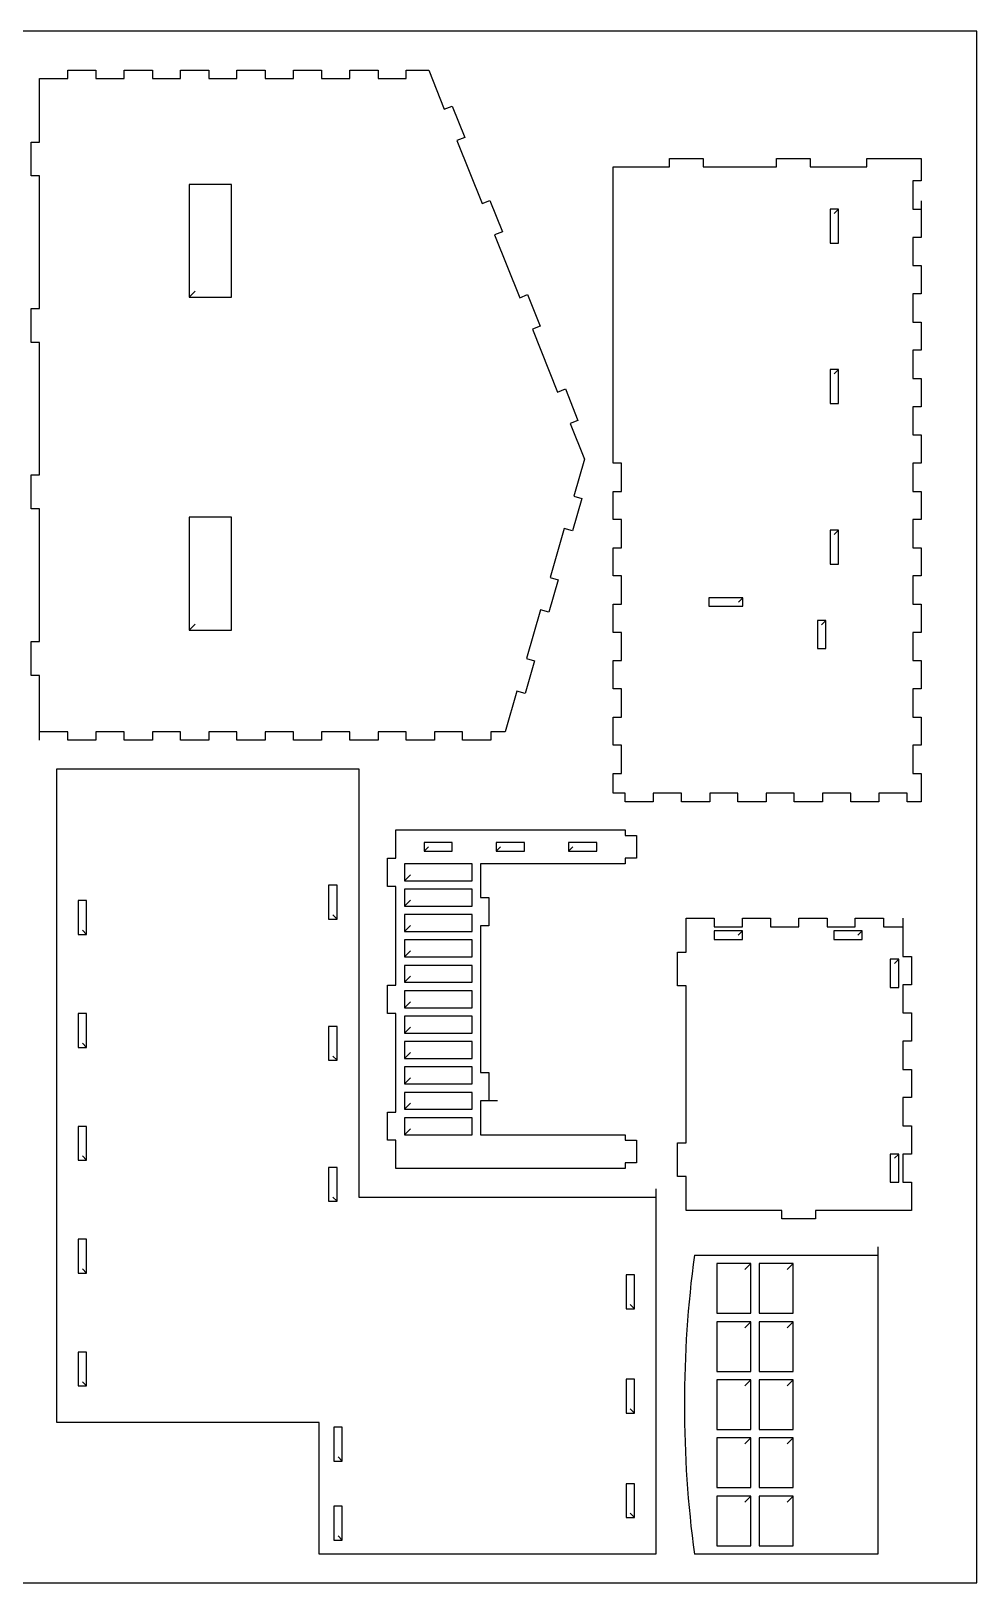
# Model space of a CAD drawing. Extents: x 0 to 800, y 0 to 550.
# Drawn here: x 465 to 800, y 0 to 550 of the extents above; entities that cross this region are included whole.
import ezdxf

# ---------------------------------------------------------------- set-up
doc = ezdxf.new("R2010")
doc.units = 0
doc.header["$MEASUREMENT"] = 0
doc.layers.add('DEFAULT', color=7, linetype='Continuous')
doc.layers.add('Layer1', color=150, linetype='Continuous')

msp = doc.modelspace()

# ---------------------------------------------------------------- linework, layer by layer
at = {"layer": 'DEFAULT'}
for p, q in [((477.6221, 533.1366), (477.6221, 536.1366)), ((477.6221, 536.1366), (487.6221, 536.1366)), ((487.6221, 536.1366), (487.6221, 533.1366)), ((497.6221, 533.1366), (497.6221, 536.1366)), ((497.6221, 536.1366), (507.6221, 536.1366)), ((507.6221, 536.1366), (507.6221, 533.1366)), ((517.6221, 533.1366), (517.6221, 536.1366)), ((517.6221, 536.1366), (527.6221, 536.1366)), ((527.6221, 536.1366), (527.6221, 533.1366)), ((537.6221, 533.1366), (537.6221, 536.1366)), ((537.6221, 536.1366), (547.6221, 536.1366)), ((547.6221, 536.1366), (547.6221, 533.1366)), ((557.6221, 533.1366), (557.6221, 536.1366)), ((557.6221, 536.1366), (567.6221, 536.1366)), ((567.6221, 536.1366), (567.6221, 533.1366)), ((577.6221, 533.1366), (577.6221, 536.1366)), ((577.6221, 536.1366), (587.6221, 536.1366)), ((587.6221, 536.1366), (587.6221, 533.1366)), ((597.6221, 533.1366), (597.6221, 536.1366)), ((597.6221, 536.1366), (605.588, 536.1366)), ((605.588, 536.1366), (611.1312, 522.2953)), ((467.6221, 510.6625), (467.6221, 533.1366)), ((467.6221, 533.1366), (477.6221, 533.1366)), ((487.6221, 533.1366), (497.6221, 533.1366)), ((507.6221, 533.1366), (517.6221, 533.1366)), ((527.6221, 533.1366), (537.6221, 533.1366)), ((547.6221, 533.1366), (557.6221, 533.1366)), ((567.6221, 533.1366), (577.6221, 533.1366)), ((587.6221, 533.1366), (597.6221, 533.1366)), ((611.1312, 522.2953), (613.9161, 523.4107)), ((613.9161, 523.4107), (618.3776, 512.2709)), ((618.3776, 512.2709), (615.5927, 511.1555)), ((464.6221, 498.6625), (464.6221, 510.6625)), ((464.6221, 510.6625), (467.6221, 510.6625)), ((615.5927, 511.1555), (624.5154, 488.8759)), ((670.9718, 396.8664), (670.9718, 501.8664)), ((670.9718, 501.8664), (690.9718, 501.8664)), ((690.9718, 501.8664), (690.9718, 504.8664)), ((690.9718, 504.8664), (702.9718, 504.8664)), ((702.9718, 504.8664), (702.9718, 501.8664)), ((702.9718, 501.8664), (728.9024, 501.8664)), ((728.9024, 501.8664), (728.9024, 504.8664)), ((728.9024, 504.8664), (740.9024, 504.8664)), ((740.9024, 504.8664), (740.9024, 501.8664)), ((740.9024, 501.8664), (760.9024, 501.8664)), ((760.9024, 501.8664), (760.9024, 504.8664)), ((760.9024, 504.8664), (780.2357, 504.8664)), ((780.2357, 504.8664), (780.2357, 496.8664)), ((467.6221, 498.6625), (464.6221, 498.6625)), ((467.6221, 451.6625), (467.6221, 498.6625)), ((535.6221, 495.6625), (520.6221, 495.6625)), ((520.6221, 495.6625), (520.6221, 455.6625)), ((535.6221, 455.6625), (535.6221, 495.6625)), ((780.2357, 496.8664), (777.2357, 496.8664)), ((777.2357, 496.8664), (777.2357, 486.8664)), ((624.5154, 488.8759), (627.3004, 489.9912)), ((627.3004, 489.9912), (631.7618, 478.8513)), ((780.2357, 489.8664), (780.2357, 486.8664)), ((750.9024, 486.8664), (747.9024, 486.8664)), ((747.9024, 486.8664), (747.9024, 474.8664)), ((749.4024, 485.3664), (750.9024, 486.8664)), ((750.9024, 474.8664), (750.9024, 486.8664)), ((777.2357, 486.8664), (780.2357, 486.8664)), ((780.2357, 486.8664), (780.2357, 476.8664)), ((631.7618, 478.8513), (628.9768, 477.7361)), ((628.9768, 477.7361), (637.8996, 455.4564)), ((747.9024, 474.8664), (750.9024, 474.8664)), ((780.2357, 476.8664), (777.2357, 476.8664)), ((777.2357, 476.8664), (777.2357, 466.8664)), ((777.2357, 466.8664), (780.2357, 466.8664)), ((780.2357, 466.8664), (780.2357, 456.8664)), ((522.7433, 457.7839), (520.6221, 455.6625)), ((637.8996, 455.4564), (640.6846, 456.5717)), ((640.6846, 456.5717), (645.146, 445.4319)), ((780.2357, 456.8664), (777.2357, 456.8664)), ((777.2357, 456.8664), (777.2357, 446.8664)), ((464.6221, 439.6625), (464.6221, 451.6625)), ((464.6221, 451.6625), (467.6221, 451.6625)), ((520.6221, 455.6625), (535.6221, 455.6625)), ((777.2357, 446.8664), (780.2357, 446.8664)), ((780.2357, 446.8664), (780.2357, 436.8664)), ((645.146, 445.4319), (642.361, 444.3166)), ((642.361, 444.3166), (651.2838, 422.0369)), ((467.6221, 439.6625), (464.6221, 439.6625)), ((467.6221, 392.6625), (467.6221, 439.6625)), ((780.2357, 436.8664), (777.2357, 436.8664)), ((777.2357, 436.8664), (777.2357, 426.8664)), ((750.9024, 429.9914), (747.9024, 429.9914)), ((747.9024, 429.9914), (747.9024, 417.9914)), ((749.4024, 428.4914), (750.9024, 429.9914)), ((750.9024, 417.9914), (750.9024, 429.9914)), ((777.2357, 426.8664), (780.2357, 426.8664)), ((780.2357, 426.8664), (780.2357, 416.8664)), ((651.2838, 422.0369), (654.0688, 423.1522)), ((654.0688, 423.1522), (658.5301, 412.0124)), ((747.9024, 417.9914), (750.9024, 417.9914)), ((780.2357, 416.8664), (777.2357, 416.8664)), ((777.2357, 416.8664), (777.2357, 406.8664)), ((658.5301, 412.0124), (655.7452, 410.8971)), ((655.7452, 410.8971), (660.8014, 398.2719)), ((777.2357, 406.8664), (780.2357, 406.8664)), ((780.2357, 406.8664), (780.2357, 396.8664)), ((660.8014, 398.2719), (656.9984, 385.1993)), ((673.9718, 396.8664), (670.9718, 396.8664)), ((673.9718, 386.8664), (673.9718, 396.8664)), ((780.2357, 396.8664), (777.2357, 396.8664)), ((777.2357, 396.8664), (777.2357, 386.8664)), ((464.6221, 380.6625), (464.6221, 392.6625)), ((464.6221, 392.6625), (467.6221, 392.6625)), ((656.9984, 385.1993), (659.8789, 384.3612)), ((670.9718, 376.8664), (670.9718, 386.8664)), ((670.9718, 386.8664), (673.9718, 386.8664)), ((777.2357, 386.8664), (780.2357, 386.8664)), ((780.2357, 386.8664), (780.2357, 376.8664)), ((467.6221, 380.6625), (464.6221, 380.6625)), ((467.6221, 333.6625), (467.6221, 380.6625)), ((659.8789, 384.3612), (656.5268, 372.8389)), ((535.6221, 377.6625), (520.6221, 377.6625)), ((520.6221, 377.6625), (520.6221, 337.6625)), ((535.6221, 337.6625), (535.6221, 377.6625)), ((673.9718, 376.8664), (670.9718, 376.8664)), ((673.9718, 366.8664), (673.9718, 376.8664)), ((780.2357, 376.8664), (777.2357, 376.8664)), ((777.2357, 376.8664), (777.2357, 366.8664)), ((653.6463, 373.677), (648.6181, 356.3935)), ((656.5268, 372.8389), (653.6463, 373.677)), ((750.9024, 373.1164), (747.9024, 373.1164)), ((747.9024, 373.1164), (747.9024, 361.1164)), ((749.4024, 371.6164), (750.9024, 373.1164)), ((750.9024, 361.1164), (750.9024, 373.1164)), ((670.9718, 356.8664), (670.9718, 366.8664)), ((670.9718, 366.8664), (673.9718, 366.8664)), ((777.2357, 366.8664), (780.2357, 366.8664)), ((780.2357, 366.8664), (780.2357, 356.8664)), ((747.9024, 361.1164), (750.9024, 361.1164)), ((651.4987, 355.5555), (648.1466, 344.0332)), ((648.6181, 356.3935), (651.4987, 355.5555)), ((673.9718, 356.8664), (670.9718, 356.8664)), ((673.9718, 346.8664), (673.9718, 356.8664)), ((780.2357, 356.8664), (777.2357, 356.8664)), ((777.2357, 356.8664), (777.2357, 346.8664)), ((670.9718, 336.8664), (670.9718, 346.8664)), ((670.9718, 346.8664), (673.9718, 346.8664)), ((716.9371, 349.1164), (704.9371, 349.1164)), ((704.9371, 349.1164), (704.9371, 346.1164)), ((715.4371, 347.6164), (716.9371, 349.1164)), ((716.9371, 346.1164), (716.9371, 349.1164)), ((777.2357, 346.8664), (780.2357, 346.8664)), ((780.2357, 346.8664), (780.2357, 336.8664)), ((645.2661, 344.8712), (640.2379, 327.5877)), ((648.1466, 344.0332), (645.2661, 344.8712)), ((704.9371, 346.1164), (716.9371, 346.1164)), ((746.4024, 341.1164), (743.4024, 341.1164)), ((743.4024, 341.1164), (743.4024, 331.1164)), ((744.9024, 339.6164), (746.4024, 341.1164)), ((746.4024, 331.1164), (746.4024, 341.1164)), ((522.7433, 339.7839), (520.6221, 337.6625)), ((520.6221, 337.6625), (535.6221, 337.6625)), ((673.9718, 336.8664), (670.9718, 336.8664)), ((673.9718, 326.8664), (673.9718, 336.8664)), ((780.2357, 336.8664), (777.2357, 336.8664)), ((777.2357, 336.8664), (777.2357, 326.8664)), ((464.6221, 321.6625), (464.6221, 333.6625)), ((464.6221, 333.6625), (467.6221, 333.6625)), ((743.4024, 331.1164), (746.4024, 331.1164)), ((643.1185, 326.7497), (639.7664, 315.2274)), ((640.2379, 327.5877), (643.1185, 326.7497)), ((670.9718, 316.8664), (670.9718, 326.8664)), ((670.9718, 326.8664), (673.9718, 326.8664)), ((777.2357, 326.8664), (780.2357, 326.8664)), ((780.2357, 326.8664), (780.2357, 316.8664)), ((467.6221, 321.6625), (464.6221, 321.6625)), ((467.6221, 301.6625), (467.6221, 321.6625)), ((636.8859, 316.0654), (632.6957, 301.6625)), ((639.7664, 315.2274), (636.8859, 316.0654)), ((673.9718, 316.8664), (670.9718, 316.8664)), ((673.9718, 306.8664), (673.9718, 316.8664)), ((780.2357, 316.8664), (777.2357, 316.8664)), ((777.2357, 316.8664), (777.2357, 306.8664)), ((670.9718, 296.8664), (670.9718, 306.8664)), ((670.9718, 306.8664), (673.9718, 306.8664)), ((777.2357, 306.8664), (780.2357, 306.8664)), ((780.2357, 306.8664), (780.2357, 296.8664)), ((467.6221, 298.6626), (467.6221, 301.6625)), ((477.6221, 301.6625), (467.6221, 301.6625)), ((477.6221, 298.6625), (477.6221, 301.6625)), ((487.6221, 298.6625), (477.6221, 298.6625)), ((497.6221, 301.6625), (487.6221, 301.6625)), ((487.6221, 301.6625), (487.6221, 298.6625)), ((497.6221, 298.6625), (497.6221, 301.6625)), ((507.6221, 298.6625), (497.6221, 298.6625)), ((517.6221, 301.6625), (507.6221, 301.6625)), ((507.6221, 301.6625), (507.6221, 298.6625)), ((517.6221, 298.6625), (517.6221, 301.6625)), ((527.6221, 298.6625), (517.6221, 298.6625)), ((537.6221, 301.6625), (527.6221, 301.6625)), ((527.6221, 301.6625), (527.6221, 298.6625)), ((537.6221, 298.6625), (537.6221, 301.6625)), ((547.6221, 298.6625), (537.6221, 298.6625)), ((557.6221, 301.6625), (547.6221, 301.6625)), ((547.6221, 301.6625), (547.6221, 298.6625)), ((557.6221, 298.6625), (557.6221, 301.6625)), ((567.6221, 298.6625), (557.6221, 298.6625)), ((577.6221, 301.6625), (567.6221, 301.6625)), ((567.6221, 301.6625), (567.6221, 298.6625)), ((577.6221, 298.6625), (577.6221, 301.6625)), ((587.6221, 298.6625), (577.6221, 298.6625)), ((597.6221, 301.6625), (587.6221, 301.6625)), ((587.6221, 301.6625), (587.6221, 298.6625)), ((597.6221, 298.6625), (597.6221, 301.6625)), ((607.6221, 298.6625), (597.6221, 298.6625)), ((617.6221, 301.6625), (607.6221, 301.6625)), ((607.6221, 301.6625), (607.6221, 298.6625)), ((617.6221, 298.6625), (617.6221, 301.6625)), ((627.6221, 298.6625), (617.6221, 298.6625)), ((632.6957, 301.6625), (627.6221, 301.6625)), ((627.6221, 301.6625), (627.6221, 298.6625)), ((673.9718, 296.8664), (670.9718, 296.8664)), ((673.9718, 286.8664), (673.9718, 296.8664)), ((780.2357, 296.8664), (777.2357, 296.8664)), ((777.2357, 296.8664), (777.2357, 286.8664)), ((473.7893, 56.8159), (473.7893, 288.4848)), ((473.7893, 288.4848), (580.7893, 288.4848)), ((580.7893, 288.4848), (580.7893, 136.6943)), ((670.9718, 279.8664), (670.9718, 286.8664)), ((670.9718, 286.8664), (673.9718, 286.8664)), ((777.2357, 286.8664), (780.2357, 286.8664)), ((780.2357, 286.8664), (780.2357, 276.8664)), ((675.2357, 279.8664), (670.9718, 279.8664)), ((675.2357, 276.8664), (675.2357, 279.8664)), ((685.2357, 276.8664), (675.2357, 276.8664)), ((695.2357, 279.8664), (685.2357, 279.8664)), ((685.2357, 279.8664), (685.2357, 276.8664)), ((695.2357, 276.8664), (695.2357, 279.8664)), ((705.2357, 276.8664), (695.2357, 276.8664)), ((715.2357, 279.8664), (705.2357, 279.8664)), ((705.2357, 279.8664), (705.2357, 276.8664)), ((715.2357, 276.8664), (715.2357, 279.8664)), ((725.2357, 276.8664), (715.2357, 276.8664)), ((735.2357, 279.8664), (725.2357, 279.8664)), ((725.2357, 279.8664), (725.2357, 276.8664)), ((735.2357, 276.8664), (735.2357, 279.8664)), ((745.2357, 276.8664), (735.2357, 276.8664)), ((755.2357, 279.8664), (745.2357, 279.8664)), ((745.2357, 279.8664), (745.2357, 276.8664)), ((755.2357, 276.8664), (755.2357, 279.8664)), ((765.2357, 276.8664), (755.2357, 276.8664)), ((775.2357, 279.8664), (765.2357, 279.8664)), ((765.2357, 279.8664), (765.2357, 276.8664)), ((775.2357, 276.8664), (775.2357, 279.8664)), ((780.2357, 276.8664), (775.2357, 276.8664)), ((593.9671, 256.872), (593.9671, 266.872)), ((593.9671, 266.872), (675.2171, 266.872)), ((675.2171, 266.872), (675.2171, 264.872)), ((675.2171, 264.872), (679.2171, 264.872)), ((679.2171, 264.872), (679.2171, 256.872)), ((613.9671, 262.372), (603.9671, 262.372)), ((603.9671, 262.372), (603.9671, 259.372)), ((605.4671, 260.872), (603.9671, 259.372)), ((603.9671, 259.372), (613.9671, 259.372)), ((613.9671, 259.372), (613.9671, 262.372)), ((639.5671, 262.372), (629.5671, 262.372)), ((629.5671, 262.372), (629.5671, 259.372)), ((631.0671, 260.872), (629.5671, 259.372)), ((629.5671, 259.372), (639.5671, 259.372)), ((639.5671, 259.372), (639.5671, 262.372)), ((665.1671, 262.372), (655.1671, 262.372)), ((655.1671, 262.372), (655.1671, 259.372)), ((656.6671, 260.872), (655.1671, 259.372)), ((655.1671, 259.372), (665.1671, 259.372)), ((665.1671, 259.372), (665.1671, 262.372)), ((590.9671, 246.872), (590.9671, 256.872)), ((590.9671, 256.872), (593.9671, 256.872)), ((620.9671, 254.872), (596.9671, 254.872)), ((596.9671, 254.872), (596.9671, 248.872)), ((620.9671, 248.872), (620.9671, 254.872)), ((675.2171, 254.872), (623.9671, 254.872)), ((623.9671, 254.872), (623.9671, 242.872)), ((679.2171, 256.872), (675.2171, 256.872)), ((675.2171, 256.872), (675.2171, 254.872)), ((599.0884, 250.9933), (596.9671, 248.872)), ((596.9671, 248.872), (620.9671, 248.872)), ((573.1165, 247.2529), (570.1165, 247.2529)), ((570.1165, 247.2529), (570.1165, 235.2529)), ((573.1165, 235.2529), (573.1165, 247.2529)), ((593.9671, 246.872), (590.9671, 246.872)), ((593.9671, 211.872), (593.9671, 246.872)), ((620.9671, 245.872), (596.9671, 245.872)), ((596.9671, 245.872), (596.9671, 239.872)), ((620.9671, 239.872), (620.9671, 245.872)), ((623.9671, 242.872), (626.9671, 242.872)), ((626.9671, 242.872), (626.9671, 232.872)), ((484.2893, 241.8159), (481.2893, 241.8159)), ((481.2893, 241.8159), (481.2893, 229.8159)), ((484.2893, 229.8159), (484.2893, 241.8159)), ((571.6165, 236.7529), (573.1165, 235.2529)), ((599.0884, 241.9933), (596.9671, 239.872)), ((596.9671, 239.872), (620.9671, 239.872)), ((620.9671, 236.872), (596.9671, 236.872)), ((596.9671, 236.872), (596.9671, 230.872)), ((620.9671, 230.872), (620.9671, 236.872)), ((482.7893, 231.3159), (484.2893, 229.8159)), ((570.1165, 235.2529), (573.1165, 235.2529)), ((599.0884, 232.9933), (596.9671, 230.872)), ((626.9671, 232.872), (623.9671, 232.872)), ((623.9671, 232.872), (623.9671, 180.872)), ((696.8364, 223.5628), (696.8364, 235.5628)), ((696.8364, 235.5628), (706.8364, 235.5628)), ((706.8364, 235.5628), (706.8364, 232.5628)), ((706.8364, 232.5628), (716.8364, 232.5628)), ((716.8364, 231.0628), (706.8364, 231.0628)), ((706.8364, 231.0628), (706.8364, 228.0628)), ((715.3364, 229.5628), (716.8364, 231.0628)), ((716.8364, 232.5628), (716.8364, 235.5628)), ((716.8364, 235.5628), (726.8364, 235.5628)), ((716.8364, 228.0628), (716.8364, 231.0628)), ((726.8364, 235.5628), (726.8364, 232.5628)), ((726.8364, 232.5628), (736.8364, 232.5628)), ((736.8364, 232.5628), (736.8364, 235.5628)), ((736.8364, 235.5628), (746.8364, 235.5628)), ((746.8364, 235.5628), (746.8364, 232.5628)), ((746.8364, 232.5628), (756.8364, 232.5628)), ((759.2671, 231.0628), (749.2671, 231.0628)), ((749.2671, 231.0628), (749.2671, 228.0628)), ((756.8364, 232.5628), (756.8364, 235.5628)), ((756.8364, 235.5628), (766.8364, 235.5628)), ((757.7671, 229.5628), (759.2671, 231.0628)), ((759.2671, 228.0628), (759.2671, 231.0628)), ((766.8364, 235.5628), (766.8364, 232.5628)), ((766.8364, 232.5628), (773.7672, 232.5628)), ((773.7671, 235.5628), (773.7671, 232.5628)), ((773.7671, 232.5628), (773.7671, 222.0001)), ((481.2893, 229.8159), (484.2893, 229.8159)), ((596.9671, 230.872), (620.9671, 230.872)), ((620.9671, 227.872), (596.9671, 227.872)), ((596.9671, 227.872), (596.9671, 221.872)), ((620.9671, 221.872), (620.9671, 227.872)), ((706.8364, 228.0628), (716.8364, 228.0628)), ((749.2671, 228.0628), (759.2671, 228.0628)), ((599.0884, 223.9933), (596.9671, 221.872)), ((596.9671, 221.872), (620.9671, 221.872)), ((693.8364, 211.5628), (693.8364, 223.5628)), ((693.8364, 223.5628), (696.8364, 223.5628)), ((772.2671, 221.0628), (769.2671, 221.0628)), ((769.2671, 221.0628), (769.2671, 211.0628)), ((770.7671, 219.5628), (772.2671, 221.0628)), ((772.2671, 211.0628), (772.2671, 221.0628)), ((773.7671, 222.0001), (776.7671, 222.0001)), ((776.7671, 222.0001), (776.7671, 212.0001)), ((620.9671, 218.872), (596.9671, 218.872)), ((596.9671, 218.872), (596.9671, 212.872)), ((599.0884, 214.9933), (596.9671, 212.872)), ((620.9671, 212.872), (620.9671, 218.872)), ((590.9671, 201.872), (590.9671, 211.872)), ((590.9671, 211.872), (593.9671, 211.872)), ((596.9671, 212.872), (620.9671, 212.872)), ((620.9671, 209.872), (596.9671, 209.872)), ((596.9671, 209.872), (596.9671, 203.872)), ((620.9671, 203.872), (620.9671, 209.872)), ((696.8364, 211.5628), (693.8364, 211.5628)), ((696.8364, 156.0001), (696.8364, 211.5628)), ((769.2671, 211.0628), (772.2671, 211.0628)), ((776.7671, 212.0001), (773.7671, 212.0001)), ((773.7671, 212.0001), (773.7671, 202.0001)), ((599.0884, 205.9933), (596.9671, 203.872)), ((596.9671, 203.872), (620.9671, 203.872)), ((484.2893, 201.8159), (481.2893, 201.8159)), ((481.2893, 201.8159), (481.2893, 189.8159)), ((484.2893, 189.8159), (484.2893, 201.8159)), ((593.9671, 201.872), (590.9671, 201.872)), ((593.9671, 166.872), (593.9671, 201.872)), ((620.9671, 200.872), (596.9671, 200.872)), ((596.9671, 200.872), (596.9671, 194.872)), ((620.9671, 194.872), (620.9671, 200.872)), ((773.7671, 202.0001), (776.7671, 202.0001)), ((776.7671, 202.0001), (776.7671, 192.0001)), ((573.1165, 197.2529), (570.1165, 197.2529)), ((570.1165, 197.2529), (570.1165, 185.2529)), ((573.1165, 185.2529), (573.1165, 197.2529)), ((599.0884, 196.9933), (596.9671, 194.872)), ((596.9671, 194.872), (620.9671, 194.872)), ((481.2893, 189.8159), (484.2893, 189.8159)), ((482.7893, 191.3159), (484.2893, 189.8159)), ((620.9671, 191.872), (596.9671, 191.872)), ((596.9671, 191.872), (596.9671, 185.872)), ((599.0884, 187.9933), (596.9671, 185.872)), ((620.9671, 185.872), (620.9671, 191.872)), ((776.7671, 192.0001), (773.7671, 192.0001)), ((773.7671, 192.0001), (773.7671, 182.0001)), ((570.1165, 185.2529), (573.1165, 185.2529)), ((571.6165, 186.7529), (573.1165, 185.2529)), ((596.9671, 185.872), (620.9671, 185.872)), ((620.9671, 182.872), (596.9671, 182.872)), ((596.9671, 182.872), (596.9671, 176.872)), ((620.9671, 176.872), (620.9671, 182.872)), ((773.7671, 182.0001), (776.7671, 182.0001)), ((776.7671, 182.0001), (776.7671, 172.0001)), ((599.0884, 178.9933), (596.9671, 176.872)), ((596.9671, 176.872), (620.9671, 176.872)), ((623.9671, 180.872), (626.9671, 180.872)), ((626.9671, 180.872), (626.9671, 170.872)), ((620.9671, 173.872), (596.9671, 173.872)), ((596.9671, 173.872), (596.9671, 167.872)), ((620.9671, 167.872), (620.9671, 173.872)), ((626.9671, 170.872), (623.9671, 170.872)), ((623.9671, 170.872), (623.9671, 158.872)), ((629.9671, 170.872), (626.9671, 170.872)), ((776.7671, 172.0001), (773.7671, 172.0001)), ((773.7671, 172.0001), (773.7671, 162.0001)), ((590.9671, 156.872), (590.9671, 166.872)), ((590.9671, 166.872), (593.9671, 166.872)), ((599.0884, 169.9933), (596.9671, 167.872)), ((596.9671, 167.872), (620.9671, 167.872)), ((484.2893, 161.8159), (481.2893, 161.8159)), ((481.2893, 161.8159), (481.2893, 149.8159)), ((484.2893, 149.8159), (484.2893, 161.8159)), ((620.9671, 164.872), (596.9671, 164.872)), ((596.9671, 164.872), (596.9671, 158.872)), ((599.0884, 160.9933), (596.9671, 158.872)), ((620.9671, 158.872), (620.9671, 164.872)), ((773.7671, 162.0001), (776.7671, 162.0001)), ((776.7671, 162.0001), (776.7671, 152.0001)), ((593.9671, 156.872), (590.9671, 156.872)), ((593.9671, 146.872), (593.9671, 156.872)), ((596.9671, 158.872), (620.9671, 158.872)), ((623.9671, 158.872), (675.2171, 158.872)), ((675.2171, 158.872), (675.2171, 156.872)), ((675.2171, 156.872), (679.2171, 156.872)), ((679.2171, 156.872), (679.2171, 148.872)), ((693.8364, 144.0001), (693.8364, 156.0001)), ((693.8364, 156.0001), (696.8364, 156.0001)), ((481.2893, 149.8159), (484.2893, 149.8159)), ((482.7893, 151.3159), (484.2893, 149.8159)), ((679.2171, 148.872), (675.2171, 148.872)), ((675.2171, 148.872), (675.2171, 146.872)), ((772.2671, 152.0001), (769.2671, 152.0001)), ((769.2671, 152.0001), (769.2671, 142.0001)), ((770.7671, 150.5001), (772.2671, 152.0001)), ((772.2671, 142.0001), (772.2671, 152.0001)), ((776.7671, 152.0001), (773.7671, 152.0001)), ((773.7671, 152.0001), (773.7671, 142.0001)), ((573.1165, 147.2529), (570.1165, 147.2529)), ((570.1165, 147.2529), (570.1165, 135.2529)), ((573.1165, 135.2529), (573.1165, 147.2529)), ((675.2171, 146.872), (593.9671, 146.872)), ((696.8364, 144.0001), (693.8364, 144.0001)), ((696.8364, 132.0001), (696.8364, 144.0001)), ((686.0856, 139.6943), (686.0856, 136.6943)), ((769.2671, 142.0001), (772.2671, 142.0001)), ((773.7671, 142.0001), (776.7671, 142.0001)), ((776.7671, 142.0001), (776.7671, 132.0001)), ((570.1165, 135.2529), (573.1165, 135.2529)), ((571.6165, 136.7529), (573.1165, 135.2529)), ((580.7893, 136.6943), (686.0856, 136.6943)), ((686.0856, 136.6943), (686.0856, 10.1778)), ((730.8018, 132.0001), (696.8364, 132.0001)), ((730.8018, 129.0001), (730.8018, 132.0001)), ((776.7671, 132.0001), (742.8018, 132.0001)), ((742.8018, 132.0001), (742.8018, 129.0001)), ((742.8018, 129.0001), (730.8018, 129.0001)), ((484.2893, 121.8159), (481.2893, 121.8159)), ((481.2893, 121.8159), (481.2893, 109.8159)), ((484.2893, 109.8159), (484.2893, 121.8159)), ((699.7903, 116.1778), (764.7903, 116.1778)), ((764.7903, 119.1778), (764.7903, 116.1778)), ((764.7903, 116.1778), (764.7903, 10.1778)), ((482.7893, 111.3159), (484.2893, 109.8159)), ((719.7903, 113.1778), (707.7903, 113.1778)), ((707.7903, 113.1778), (707.7903, 95.5778)), ((717.6691, 111.0565), (719.7903, 113.1778)), ((719.7903, 95.5778), (719.7903, 113.1778)), ((734.7903, 113.1778), (722.7903, 113.1778)), ((722.7903, 113.1778), (722.7903, 95.5778)), ((732.6691, 111.0565), (734.7903, 113.1778)), ((734.7903, 95.5778), (734.7903, 113.1778)), ((481.2893, 109.8159), (484.2893, 109.8159)), ((678.5856, 109.1778), (675.5856, 109.1778)), ((675.5856, 109.1778), (675.5856, 97.1778)), ((678.5856, 97.1778), (678.5856, 109.1778)), ((675.5856, 97.1778), (678.5856, 97.1778)), ((677.0856, 98.6778), (678.5856, 97.1778)), ((707.7903, 95.5778), (719.7903, 95.5778)), ((722.7903, 95.5778), (734.7903, 95.5778)), ((719.7903, 92.5778), (707.7903, 92.5778)), ((707.7903, 92.5778), (707.7903, 74.9778)), ((717.6691, 90.4565), (719.7903, 92.5778)), ((719.7903, 74.9778), (719.7903, 92.5778)), ((734.7903, 92.5778), (722.7903, 92.5778)), ((722.7903, 92.5778), (722.7903, 74.9778)), ((732.6691, 90.4565), (734.7903, 92.5778)), ((734.7903, 74.9778), (734.7903, 92.5778)), ((484.2893, 81.8159), (481.2893, 81.8159)), ((481.2893, 81.8159), (481.2893, 69.8159)), ((484.2893, 69.8159), (484.2893, 81.8159)), ((678.5856, 72.1778), (675.5856, 72.1778)), ((675.5856, 72.1778), (675.5856, 60.1778)), ((678.5856, 60.1778), (678.5856, 72.1778)), ((707.7903, 74.9778), (719.7903, 74.9778)), ((719.7903, 71.9778), (707.7903, 71.9778)), ((707.7903, 71.9778), (707.7903, 54.3778)), ((717.6691, 69.8565), (719.7903, 71.9778)), ((719.7903, 54.3778), (719.7903, 71.9778)), ((722.7903, 74.9778), (734.7903, 74.9778)), ((734.7903, 71.9778), (722.7903, 71.9778)), ((722.7903, 71.9778), (722.7903, 54.3778)), ((732.6691, 69.8565), (734.7903, 71.9778)), ((734.7903, 54.3778), (734.7903, 71.9778)), ((481.2893, 69.8159), (484.2893, 69.8159)), ((482.7893, 71.3159), (484.2893, 69.8159)), ((677.0856, 61.6778), (678.5856, 60.1778)), ((566.7893, 56.8159), (473.7893, 56.8159)), ((566.7893, 10.1778), (566.7893, 56.8159)), ((574.9529, 55.1778), (571.9529, 55.1778)), ((571.9529, 55.1778), (571.9529, 43.1778)), ((574.9529, 43.1778), (574.9529, 55.1778)), ((675.5856, 60.1778), (678.5856, 60.1778)), ((707.7903, 54.3778), (719.7903, 54.3778)), ((719.7903, 51.3778), (707.7903, 51.3778)), ((707.7903, 51.3778), (707.7903, 33.7778)), ((717.6691, 49.2565), (719.7903, 51.3778)), ((719.7903, 33.7778), (719.7903, 51.3778)), ((722.7903, 54.3778), (734.7903, 54.3778)), ((734.7903, 51.3778), (722.7903, 51.3778)), ((722.7903, 51.3778), (722.7903, 33.7778)), ((732.6691, 49.2565), (734.7903, 51.3778)), ((734.7903, 33.7778), (734.7903, 51.3778)), ((573.4529, 44.6778), (574.9529, 43.1778)), ((571.9529, 43.1778), (574.9529, 43.1778)), ((678.5856, 35.1778), (675.5856, 35.1778)), ((675.5856, 35.1778), (675.5856, 23.1778)), ((678.5856, 23.1778), (678.5856, 35.1778)), ((707.7903, 33.7778), (719.7903, 33.7778)), ((722.7903, 33.7778), (734.7903, 33.7778)), ((719.7903, 30.7778), (707.7903, 30.7778)), ((707.7903, 30.7778), (707.7903, 13.1778)), ((717.6691, 28.6565), (719.7903, 30.7778)), ((719.7903, 13.1778), (719.7903, 30.7778)), ((734.7903, 30.7778), (722.7903, 30.7778)), ((722.7903, 30.7778), (722.7903, 13.1778)), ((732.6691, 28.6565), (734.7903, 30.7778)), ((734.7903, 13.1778), (734.7903, 30.7778)), ((574.9529, 27.1778), (571.9529, 27.1778)), ((571.9529, 27.1778), (571.9529, 15.1778)), ((574.9529, 15.1778), (574.9529, 27.1778)), ((675.5856, 23.1778), (678.5856, 23.1778)), ((677.0856, 24.6778), (678.5856, 23.1778)), ((573.4529, 16.6778), (574.9529, 15.1778)), ((571.9529, 15.1778), (574.9529, 15.1778)), ((707.7903, 13.1778), (719.7903, 13.1778)), ((722.7903, 13.1778), (734.7903, 13.1778)), ((686.0856, 10.1778), (566.7893, 10.1778)), ((764.7903, 10.1778), (699.7903, 10.1778))]:
    msp.add_line(p, q, dxfattribs=at)
msp.add_arc((1096.264, 63.1778), 400, 172.385918, 187.614082, dxfattribs=at)
at = {"layer": 'Layer1'}
msp.add_lwpolyline([(0, 0), (800, 0), (800, 550), (0, 550)], close=True, dxfattribs=at)

doc.saveas('drawing.dxf')
